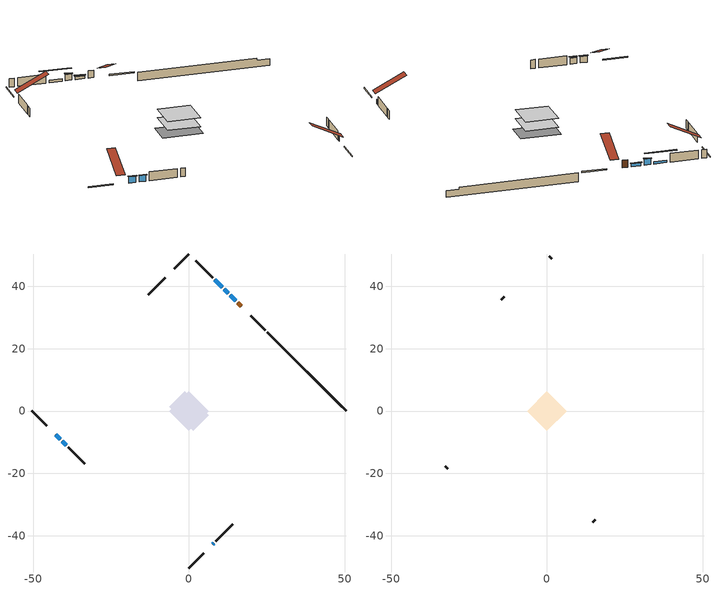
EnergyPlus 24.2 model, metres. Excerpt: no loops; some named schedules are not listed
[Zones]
conditioned space
 floor adiabatic (AdiabaticFloorConstruction): -6.26,0 0,6.26 6.26,0 0,-6.26 z0.61
 floor foundation (Slab1 construction): -6.3,1.39 -1.39,6.3 6.3,-1.39 1.39,-6.3 z-1.83
 wall outside (RimJoist1 construction): 0,-50.35 4.73,-45.62 / -50.35,0 -45.62,-4.73 / 0,50.35 -4.73,45.62 / 24.47,25.87 19.74,30.6 z0.61:0.91
 wall outside (AdiabaticWallConstruction 1): 16.78,33.57 15.7,34.65 z0.61:2.64
 wall outside (AdiabaticWallConstruction): 7.69,-42.65 7.97,-42.37 z0.61:1.83; 15.04,35.3 13.21,37.14 z0.61:1.42; 12.55,37.79 11.35,39 / -42.65,-7.7 -41.25,-9.1 / -40.59,-9.75 -39.35,-10.99 z0.61:2.31; 10.69,39.65 8.22,42.13 z0.61:1.27
 wall outside (Wall1 construction): 8.63,-41.72 13.96,-36.38 / -38.7,-11.65 -33.36,-16.98 / -7.7,42.65 -13.03,37.32 / 7.56,42.79 2.23,48.12 z0.61:3.05
 wall foundation (FoundationWall1 construction): 25.13,25.22,-1.83 25.13,25.22,0.61 47.82,2.52,0.61 47.82,2.52,-0.04 50.35,0,-0.04 50.35,0,-1.83
 window (WindowConstruction 4): 7.7,-42.65 7.97,-42.38 z0.61:1.83
 window (WindowConstruction): 15.04,35.3 13.21,37.14 z0.61:1.42
 window (WindowConstruction 1): 12.55,37.79 11.35,39 z0.61:2.31
 window (WindowConstruction 2): -42.65,-7.7 -41.25,-9.1 z0.61:2.31
 window (WindowConstruction 3): -40.59,-9.75 -39.35,-10.99 z0.61:2.31
 window (WindowConstruction 5): 10.69,39.65 8.22,42.13 z0.61:1.27
 door (Door): 16.78,33.57 15.7,34.65 z0.61:2.64
 ceiling adiabatic (AdiabaticFloorConstruction): 0,-6.26 6.26,0 0,6.26 -6.26,0 z0.61
attic - vented
 floor to conditioned space (Floor1 construction Reversed): -6.26,0 0,6.26 6.26,0 0,-6.26 z3.05
 wall outside (Wall2 construction): 14.62,-35.73 15.53,-34.81 / -32.7,-17.64 -31.79,-18.55 / -13.69,36.66 -14.6,35.75 / 1.57,48.78 0.66,49.69 z0.61:3.05
 roof outside (Roof1 construction): 7.04,-43.31,3.05 1.12,-37.39,7.23 -0.53,-39.04,7.23 5.38,-44.96,3.05; -43.31,-7.04,3.05 -37.39,-1.12,7.23 -39.04,0.53,7.23 -44.96,-5.38,3.05; -7.04,43.31,3.05 -1.12,37.39,7.23 0.53,39.04,7.23 -5.38,44.96,3.05; 17.43,32.91,3.05 11.51,26.99,7.23 13.17,25.34,7.23 19.09,31.26,3.05
shading: 13.07,37.28 15.18,35.16 15.47,35.45 13.36,37.57 z1.62; 11.21,39.14 12.7,37.65 12.99,37.94 11.5,39.43 z2.51; -41.11,-9.24 -42.79,-7.55 -43.08,-7.84 -41.4,-9.53 z2.51; -39.21,-11.14 -40.73,-9.61 -41.03,-9.9 -39.5,-11.43 z2.51; 6.35,43.99 12.56,37.79 12.85,38.08 6.64,44.29 z3.91
[Building]
Building 1: Terrain=Suburbs
[Site:Location]
Quebec Intl AP_QC: Latitude {deg}=46.8; Longitude {deg}=-71.38; Time Zone {hr}=-5; Elevation {m}=74; Keep Site Location Information=Yes
[Site:GroundTemperature:Shallow]
0.0108218, -2.24938, -2.43038, -1.3578, 2.94801, 7.23376, 10.9493, 13.303, 13.5029, 11.5886, 7.96783, 3.81355
[Site:WaterMainsTemperature]
Calculation Method=Schedule; Temperature Schedule=mains temperature schedule
[Material] Roughness=Rough; Thermal Absorptance=0.9
Name | Thickness {m} | Conductivity {W/m-K} | Density {kg/m3} | Specific Heat {J/kg-K} | Solar Absorptance | Visible Absorptance
asphalt or fiberglass shingles | 0.00635 | 0.162714 | 1121.4 | 1465.45 | 0.4 | 0.4
ceiling loosefill ins | 0.254 | 0.0480833 | 16.02 | 1046.75 | 0.7 | 0.7
ceiling stud and cavity | 0.1397 | 0.0850345 | 65.682 | 1177.47 | 0.7 | 0.7
concrete 4.0 in. | 0.1016 | 1.803125 | 2242.8 | 837.4 | 0.7 | 0.7
concrete 8.0 in. | 0.2032 | 1.803125 | 2242.8 | 837.4 | 0.7 | 0.7
door material | 0.04445 | 0.053851 | 512.64 | 1214.23 | 0.7 | 0.7
exterior vertical ins | 0.0392557 | 0.029427 | 32.04 | 1214.23 | 0.7 | 0.7
floor covering | 0.0127 | 0.0433444 | 54.468 | 1339.84 | 0.6 | 0.6
floor rigid ins; wall rigid ins | 0.512978 | 0.029427 | 32.04 | 1214.23 | 0.7 | 0.7
floor stud and cavity | 0.1397 | 1.75129 | 37.0049 | 1207.88 | 0.7 | 0.7
furniture material conditioned space 1 | 0.1524 | 0.115458 | 640.8 | 1214.23 | 0.6 | 0.6
gypsum board | 0.0127 | 0.160291 | 801 | 837.4 | 0.6 | 0.6
gypsum board 1 | 0.0127 | 0.160291 | 801 | 837.4 | 0.7 | 0.7
osb sheathing 0.5 in. | 0.0127 | 0.115458 | 512.64 | 1214.23 | 0.7 | 0.7
osb sheathing 0.75 in. | 0.01905 | 0.115458 | 512.64 | 1214.23 | 0.7 | 0.7
osb sheathing 2.0 in. | 0.0508 | 0.115458 | 512.64 | 1214.23 | 0.7 | 0.7
rim joist stud and cavity | 0.0508 | 0.0420199 | 125.044 | 1163.47 | 0.6 | 0.6
wall stud and cavity | 0.1397 | 0.081123 | 139.0536 | 1170.24 | 0.7 | 0.7
wall stud and cavity 1 | 0.0889 | 6.9971 | 50.32683 | 1063.81 | 0.6 | 0.6
wall stud and cavity 2 | 0.0889 | 0.380278 | 52.3479 | 1209.89 | 0.7 | 0.7
wall stud and cavity 3 | 0.0889 | 0.391764 | 83.0341 | 1211.67 | 0.7 | 0.7
wood siding | 0.0254 | 0.102417 | 544.68 | 1172.36 | 0.4 | 0.4
wood siding 1 | 0.00254 | 0.102417 | 544.68 | 1172.36 | 0.4 | 0.4
wood siding 2; wood siding 3; wood siding 4 | 0.0254 | 0.102417 | 544.68 | 1172.36 | 0.7 | 0.7
[WindowMaterial:SimpleGlazingSystem]
Name | U-Factor {W/m2-K} | Solar Heat Gain Coefficient
WindowMaterial | 2.773703 | 0.54
WindowMaterial 1 | 2.79301 | 0.64
WindowMaterial 2 | 2.78676 | 0.6
WindowMaterial 3 | 2.79301 | 0.65
WindowMaterial 4 | 2.992306 | 0.59
WindowMaterial 5 | 2.77484 | 0.54
[Construction]
AdiabaticFloorConstruction: floor stud and cavity, floor rigid ins, osb sheathing 0.75 in., floor covering
AdiabaticWallConstruction: wood siding 3, wall rigid ins, wall stud and cavity 2, gypsum board
AdiabaticWallConstruction 1: wood siding 4, wall rigid ins, wall stud and cavity 2, gypsum board
Door: door material
Floor1 construction Reversed: gypsum board, ceiling stud and cavity, ceiling loosefill ins
FoundationWall1 construction: concrete 8.0 in., gypsum board 1
furniture construction conditioned space 1: furniture material conditioned space 1
PartitionWallConstruction: gypsum board, wall stud and cavity 3, gypsum board
RimJoist1 construction: wood siding 2, osb sheathing 2.0 in., rim joist stud and cavity
Roof1 construction: asphalt or fiberglass shingles
Slab1 construction: concrete 4.0 in.
Wall1 construction: wood siding, osb sheathing 0.5 in., wall stud and cavity, gypsum board
Wall2 construction: wood siding 1, wall stud and cavity 1
WindowConstruction: WindowMaterial
WindowConstruction 1: WindowMaterial 1
WindowConstruction 2: WindowMaterial 2
WindowConstruction 3: WindowMaterial 3
WindowConstruction 4: WindowMaterial 4
WindowConstruction 5: WindowMaterial 5
[Zone] Multiplier=1; Part of Total Floor Area=Yes
Name | Volume {m3}
attic - vented | 51.6622
conditioned space | 390.8
[Space]
Name | Zone | Volume {m3}
attic - vented 1 | attic - vented | 51.6622
conditioned space 1 | conditioned space | 390.8
[ZoneInfiltration:EffectiveLeakageArea]
infil attic - vented 1: Zone or Space=attic - vented 1; Schedule=Always On Discrete; Effective Air Leakage Area {cm2}=2891.82; Stack Coefficient=0.000460568; Wind Coefficient=1.45e-05
[ZoneMixing]
whole house fan mix: Zone or Space=attic - vented; Schedule=Always On Continuous; Design Flow Rate Calculation Method=Flow/Zone; Design Flow Rate {m3/s}=0; Source Zone or Space=conditioned space
[SurfaceProperty:ExposedFoundationPerimeter]
Slab1: Exposed Perimeter Calculation Method=TotalExposedPerimeter; Total Exposed Perimeter {m}=35.663
[InternalMass] Zone or ZoneList=conditioned space; Space or SpaceList=conditioned space 1
Name | Construction | Surface Area {m2}
furniture mass conditioned space 1 | furniture construction conditioned space 1 | 61.604
partition wall mass | PartitionWallConstruction | 154.01
[Lights]
interior lighting: Zone or ZoneList or Space or SpaceList=conditioned space 1; Schedule=interior lighting schedule; Design Level Calculation Method=LightingLevel; Lighting Level {W}=343.2; Return Air Fraction=0; Fraction Radiant=0.6; Fraction Visible=0.2; Fraction Replaceable=1
[People]
occupants: Zone or ZoneList or Space or SpaceList=conditioned space 1; Number of People Schedule=occupants schedule; Number of People Calculation Method=People; Number of People=3; Fraction Radiant=0.314171; Sensible Heat Fraction=0.56303; Activity Level Schedule=occupants activity schedule; Carbon Dioxide Generation Rate {m3/s-W}=0; Enable ASHRAE 55 Comfort Warnings=No; Mean Radiant Temperature Calculation Type=EnclosureAveraged
[ElectricEquipment] Zone or ZoneList or Space or SpaceList=conditioned space 1; Design Level Calculation Method=EquipmentLevel
Name | Schedule | Design Level {W} | Fraction Latent | Fraction Radiant | Fraction Lost
clothes dryer | clothes dryer schedule | 140.772 | 0.015 | 0.081 | 0.85
clothes washer | clothes washer schedule | 32.1985 | 0.03 | 0.162 | 0.7
cooking range | cooking range schedule | 215.147 | 0.08 | 0.432 | 0.2
dishwasher | dishwasher schedule | 66.8632 | 0.3 | 0.18 | 0.4
fridge | fridge schedule | 72.9452 | 0 | 0.6 | 0
mech vent house fan | mech vent house fan schedule | 0 | 0 | 0 | 1
mech vent house fan cfis | mech vent house fan cfis schedule | 0 | 0 | 0 | 0
mech vent range fan 0 | mech vent range fan 0 schedule | 57 | 0 | 0 | 1
misc plug loads | misc plug loads schedule | 494.7 | 0.045 | 0.513 | 0.1
whole house fan | Always On Discrete | 0 | 0 | 0 | 1
[OtherEquipment] Zone or ZoneList or Space or SpaceList=conditioned space 1; Design Level Calculation Method=EquipmentLevel
Name | Fuel Type | Schedule | Design Level {W} | Fraction Latent | Fraction Radiant | Fraction Lost
clothes dryer 1 | Electricity | clothes dryer schedule | 0 | 0.015 | 0.081 | 0.85
cooking range 1 | Electricity | cooking range schedule | 0 | 0.08 | 0.432 | 0.2
general water use latent | None | general water use schedule | 62.594 | 1 | 0 | 0
general water use sensible | None | general water use schedule | -61.6891 | 0 | 0.6 | 0
mech vent house fan latent load | None | Always On Discrete | 0 | 1 | 0 | 0
mech vent house fan sensible load | None | Always On Discrete | 0 | 0 | 0 | 0
water heater energy adjustment1 | Electricity | Always On Discrete | 0.01 | 0 | 0 | 1
[ZoneInfiltration:DesignFlowRate] Zone or ZoneList or Space or SpaceList=conditioned space 1; Schedule=Always On Discrete; Design Flow Rate Calculation Method=Flow/Zone; Design Flow Rate {m3/s}=0
infil flow; natural vent flow; whole house fan flow
[AvailabilityManager:Scheduled]
central ac airloop Availability Manager: Schedule=Always On Discrete
[Foundation:Kiva]
Foundation Kiva 1: Initial Indoor Air Temperature {C}=18; Wall Height Above Grade {m}=0.609996; Wall Depth Below Slab {m}=0.2032; Custom Block Material Name 1=exterior vertical ins; Custom Block Depth 1 {m}=2.43998; Custom Block X Position 1 {m}=0.2159; Custom Block Z Position 1 {m}=0
[Foundation:Kiva:Settings]
Soil Conductivity {W/m-K}=0.849921; Soil Density {kg/m3}=1842.3; Soil Specific Heat {J/kg-K}=418.7; Ground Solar Absorptivity=0.9; Ground Thermal Absorptivity=0.9; Ground Surface Roughness {m}=0.03; Far-Field Width {m}=40; Deep-Ground Boundary Condition=ZeroFlux; Deep-Ground Depth {m}=40; Minimum Cell Dimension {m}=0.2; Maximum Cell Growth Coefficient=3; Simulation Timestep=Timestep
[Exterior:Lights]
exterior lighting: Schedule=exterior lighting schedule; Design Level {W}=75.6
[EnergyManagementSystem:GlobalVariable]
central_ac_airloop_Fan_RTF
infil_program_Qfan
infil_program_Qinf
natural_vent_program_Qnv
natural_vent_program_Qwhf
[EnergyManagementSystem:Sensor]
Name | Output:Variable or Output:Meter Index Key | Output:Variable or Output:Meter
airflow_gain | infil flow | Infiltration Sensible Heat Gain Energy
airflow_gain_1 | natural vent flow | Infiltration Sensible Heat Gain Energy
airflow_gain_2 | whole house fan flow | Infiltration Sensible Heat Gain Energy
airflow_loss | infil flow | Infiltration Sensible Heat Loss Energy
airflow_loss_1 | natural vent flow | Infiltration Sensible Heat Loss Energy
airflow_loss_2 | whole house fan flow | Infiltration Sensible Heat Loss Energy
clg_load_cond |  | Cooling:EnergyTransfer:Zone:CONDITIONED SPACE
clg_sp_s; clg_sp_s_1 | cooling setpoint | Schedule Value
clothes_dryer_exhaust_0_sch_s | clothes dryer exhaust 0 schedule | Schedule Value
cool_season | cooling season schedule | Schedule Value
htg_load_cond |  | Heating:EnergyTransfer:Zone:CONDITIONED SPACE
htg_sp_s; htg_sp_s_1 | heating setpoint | Schedule Value
ig_ee_conv | clothes dryer | Electric Equipment Convective Heating Energy
ig_ee_conv_2 | cooking range | Electric Equipment Convective Heating Energy
ig_ee_conv_4 | fridge | Electric Equipment Convective Heating Energy
ig_ee_conv_5 | misc plug loads | Electric Equipment Convective Heating Energy
ig_ee_conv_6 | whole house fan | Electric Equipment Convective Heating Energy
ig_ee_rad | clothes dryer | Electric Equipment Radiant Heating Energy
ig_ee_rad_2 | cooking range | Electric Equipment Radiant Heating Energy
ig_ee_rad_4 | fridge | Electric Equipment Radiant Heating Energy
ig_ee_rad_5 | misc plug loads | Electric Equipment Radiant Heating Energy
ig_ee_rad_6 | whole house fan | Electric Equipment Radiant Heating Energy
ig_lgt_conv | interior lighting | Lights Convective Heating Energy
ig_lgt_rad | interior lighting | Lights Radiant Heating Energy
ig_lgt_vis | interior lighting | Lights Visible Radiation Heating Energy
ig_oe_conv | clothes dryer 1 | Other Equipment Convective Heating Energy
ig_oe_conv_1 | cooking range 1 | Other Equipment Convective Heating Energy
ig_oe_conv_2 | general water use latent | Other Equipment Convective Heating Energy
ig_oe_conv_3 | general water use sensible | Other Equipment Convective Heating Energy
ig_oe_conv_4 | water heater energy adjustment1 | Other Equipment Convective Heating Energy
ig_oe_rad | clothes dryer 1 | Other Equipment Radiant Heating Energy
ig_oe_rad_1 | cooking range 1 | Other Equipment Radiant Heating Energy
ig_oe_rad_2 | general water use latent | Other Equipment Radiant Heating Energy
ig_oe_rad_3 | general water use sensible | Other Equipment Radiant Heating Energy
ig_oe_rad_4 | water heater energy adjustment1 | Other Equipment Radiant Heating Energy
ig_ppl_conv | occupants | People Convective Heating Energy
ig_ppl_rad | occupants | People Radiant Heating Energy
im_conv | furniture mass conditioned space 1 | Surface Inside Face Convection Heat Gain Energy
im_conv_1 | partition wall mass | Surface Inside Face Convection Heat Gain Energy
im_ig | furniture mass conditioned space 1 | Surface Inside Face Internal Gains Radiation Heat Gain Energy
im_ig_1 | partition wall mass | Surface Inside Face Internal Gains Radiation Heat Gain Energy
im_lgt | furniture mass conditioned space 1 | Surface Inside Face Lights Radiation Heat Gain Energy
im_lgt_1 | partition wall mass | Surface Inside Face Lights Radiation Heat Gain Energy
im_sol | furniture mass conditioned space 1 | Surface Inside Face Solar Radiation Heat Gain Energy
im_sol_1 | partition wall mass | Surface Inside Face Solar Radiation Heat Gain Energy
im_surf | furniture mass conditioned space 1 | Surface Inside Face Net Surface Thermal Radiation Heat Gain Energy
im_surf_1 | partition wall mass | Surface Inside Face Net Surface Thermal Radiation Heat Gain Energy
mech_vent_range_fan_0_sch_s | mech vent range fan 0 schedule | Schedule Value
mv_conv | mech vent house fan | Electric Equipment Convective Heating Energy
mv_conv_1 | mech vent house fan cfis | Electric Equipment Convective Heating Energy
mv_conv_2 | mech vent range fan 0 | Electric Equipment Convective Heating Energy
mv_conv_3 | mech vent house fan latent load | Other Equipment Convective Heating Energy
mv_conv_4 | mech vent house fan sensible load | Other Equipment Convective Heating Energy
mv_rad | mech vent house fan | Electric Equipment Radiant Heating Energy
mv_rad_1 | mech vent house fan cfis | Electric Equipment Radiant Heating Energy
mv_rad_2 | mech vent range fan 0 | Electric Equipment Radiant Heating Energy
mv_rad_3 | mech vent house fan latent load | Other Equipment Radiant Heating Energy
mv_rad_4 | mech vent house fan sensible load | Other Equipment Radiant Heating Energy
natural_vent_s | natural vent schedule | Schedule Value
out_pb_s |  | Site Outdoor Air Barometric Pressure
out_wt_s |  | Site Outdoor Air Humidity Ratio
site_vw_s |  | Site Wind Speed
ss_back_out | Window1 | Surface Window Shortwave from Zone Back Out Window Heat Transfer Rate
ss_back_out_1 | Window2 | Surface Window Shortwave from Zone Back Out Window Heat Transfer Rate
ss_back_out_2 | Window5 | Surface Window Shortwave from Zone Back Out Window Heat Transfer Rate
ss_back_out_3 | Window6 | Surface Window Shortwave from Zone Back Out Window Heat Transfer Rate
ss_back_out_4 | Window8 | Surface Window Shortwave from Zone Back Out Window Heat Transfer Rate
ss_back_out_5 | Window9 | Surface Window Shortwave from Zone Back Out Window Heat Transfer Rate
ss_conv | Door1 | Surface Inside Face Convection Heat Gain Energy
ss_conv_1 | Window1 | Surface Inside Face Convection Heat Gain Energy
ss_conv_2 | Window2 | Surface Inside Face Convection Heat Gain Energy
ss_conv_3 | Window5 | Surface Inside Face Convection Heat Gain Energy
ss_conv_4 | Window6 | Surface Inside Face Convection Heat Gain Energy
ss_conv_5 | Window8 | Surface Inside Face Convection Heat Gain Energy
ss_conv_6 | Window9 | Surface Inside Face Convection Heat Gain Energy
ss_ig | Door1 | Surface Inside Face Internal Gains Radiation Heat Gain Energy
ss_ig_1 | Window1 | Surface Inside Face Internal Gains Radiation Heat Gain Energy
ss_ig_2 | Window2 | Surface Inside Face Internal Gains Radiation Heat Gain Energy
ss_ig_3 | Window5 | Surface Inside Face Internal Gains Radiation Heat Gain Energy
ss_ig_4 | Window6 | Surface Inside Face Internal Gains Radiation Heat Gain Energy
ss_ig_5 | Window8 | Surface Inside Face Internal Gains Radiation Heat Gain Energy
ss_ig_6 | Window9 | Surface Inside Face Internal Gains Radiation Heat Gain Energy
ss_lgt | Door1 | Surface Inside Face Lights Radiation Heat Gain Energy
ss_sol | Door1 | Surface Inside Face Solar Radiation Heat Gain Energy
ss_surf | Door1 | Surface Inside Face Net Surface Thermal Radiation Heat Gain Energy
ss_surf_1 | Window1 | Surface Inside Face Net Surface Thermal Radiation Heat Gain Energy
ss_surf_2 | Window2 | Surface Inside Face Net Surface Thermal Radiation Heat Gain Energy
ss_surf_3 | Window5 | Surface Inside Face Net Surface Thermal Radiation Heat Gain Energy
ss_surf_4 | Window6 | Surface Inside Face Net Surface Thermal Radiation Heat Gain Energy
ss_surf_5 | Window8 | Surface Inside Face Net Surface Thermal Radiation Heat Gain Energy
ss_surf_6 | Window9 | Surface Inside Face Net Surface Thermal Radiation Heat Gain Energy
ss_trans_in | Window1 | Surface Window Transmitted Solar Radiation Rate
ss_trans_in_1 | Window2 | Surface Window Transmitted Solar Radiation Rate
ss_trans_in_2 | Window5 | Surface Window Transmitted Solar Radiation Rate
ss_trans_in_3 | Window6 | Surface Window Transmitted Solar Radiation Rate
ss_trans_in_4 | Window8 | Surface Window Transmitted Solar Radiation Rate
ss_trans_in_5 | Window9 | Surface Window Transmitted Solar Radiation Rate
ss_trans_out | Window1 | Surface Inside Face Initial Transmitted Diffuse Transmitted Out Window Solar Radiation Rate
ss_trans_out_1 | Window2 | Surface Inside Face Initial Transmitted Diffuse Transmitted Out Window Solar Radiation Rate
ss_trans_out_2 | Window5 | Surface Inside Face Initial Transmitted Diffuse Transmitted Out Window Solar Radiation Rate
ss_trans_out_3 | Window6 | Surface Inside Face Initial Transmitted Diffuse Transmitted Out Window Solar Radiation Rate
ss_trans_out_4 | Window8 | Surface Inside Face Initial Transmitted Diffuse Transmitted Out Window Solar Radiation Rate
ss_trans_out_5 | Window9 | Surface Inside Face Initial Transmitted Diffuse Transmitted Out Window Solar Radiation Rate
s_conv | Floor1 | Surface Inside Face Convection Heat Gain Energy
s_conv_1 | FoundationWall1 | Surface Inside Face Convection Heat Gain Energy
s_conv_10 | Wall1:225 | Surface Inside Face Convection Heat Gain Energy
s_conv_11 | Wall1:315 | Surface Inside Face Convection Heat Gain Energy
s_conv_12 | Wall1:45 | Surface Inside Face Convection Heat Gain Energy
s_conv_2 | inferred conditioned ceiling | Surface Inside Face Convection Heat Gain Energy
s_conv_3 | inferred conditioned floor | Surface Inside Face Convection Heat Gain Energy
s_conv_4 | RimJoist1:135 | Surface Inside Face Convection Heat Gain Energy
s_conv_5 | RimJoist1:225 | Surface Inside Face Convection Heat Gain Energy
s_conv_6 | RimJoist1:315 | Surface Inside Face Convection Heat Gain Energy
s_conv_7 | RimJoist1:45 | Surface Inside Face Convection Heat Gain Energy
s_conv_8 | Slab1 | Surface Inside Face Convection Heat Gain Energy
s_conv_9 | Wall1:135 | Surface Inside Face Convection Heat Gain Energy
s_ig | Floor1 | Surface Inside Face Internal Gains Radiation Heat Gain Energy
s_ig_1 | FoundationWall1 | Surface Inside Face Internal Gains Radiation Heat Gain Energy
s_ig_10 | Wall1:225 | Surface Inside Face Internal Gains Radiation Heat Gain Energy
s_ig_11 | Wall1:315 | Surface Inside Face Internal Gains Radiation Heat Gain Energy
s_ig_12 | Wall1:45 | Surface Inside Face Internal Gains Radiation Heat Gain Energy
s_ig_2 | inferred conditioned ceiling | Surface Inside Face Internal Gains Radiation Heat Gain Energy
s_ig_3 | inferred conditioned floor | Surface Inside Face Internal Gains Radiation Heat Gain Energy
s_ig_4 | RimJoist1:135 | Surface Inside Face Internal Gains Radiation Heat Gain Energy
s_ig_5 | RimJoist1:225 | Surface Inside Face Internal Gains Radiation Heat Gain Energy
s_ig_6 | RimJoist1:315 | Surface Inside Face Internal Gains Radiation Heat Gain Energy
s_ig_7 | RimJoist1:45 | Surface Inside Face Internal Gains Radiation Heat Gain Energy
s_ig_8 | Slab1 | Surface Inside Face Internal Gains Radiation Heat Gain Energy
s_ig_9 | Wall1:135 | Surface Inside Face Internal Gains Radiation Heat Gain Energy
s_lgt | Floor1 | Surface Inside Face Lights Radiation Heat Gain Energy
s_lgt_1 | FoundationWall1 | Surface Inside Face Lights Radiation Heat Gain Energy
s_lgt_10 | Wall1:225 | Surface Inside Face Lights Radiation Heat Gain Energy
s_lgt_11 | Wall1:315 | Surface Inside Face Lights Radiation Heat Gain Energy
s_lgt_12 | Wall1:45 | Surface Inside Face Lights Radiation Heat Gain Energy
s_lgt_2 | inferred conditioned ceiling | Surface Inside Face Lights Radiation Heat Gain Energy
s_lgt_3 | inferred conditioned floor | Surface Inside Face Lights Radiation Heat Gain Energy
s_lgt_4 | RimJoist1:135 | Surface Inside Face Lights Radiation Heat Gain Energy
s_lgt_5 | RimJoist1:225 | Surface Inside Face Lights Radiation Heat Gain Energy
s_lgt_6 | RimJoist1:315 | Surface Inside Face Lights Radiation Heat Gain Energy
s_lgt_7 | RimJoist1:45 | Surface Inside Face Lights Radiation Heat Gain Energy
s_lgt_8 | Slab1 | Surface Inside Face Lights Radiation Heat Gain Energy
s_lgt_9 | Wall1:135 | Surface Inside Face Lights Radiation Heat Gain Energy
s_sol | Floor1 | Surface Inside Face Solar Radiation Heat Gain Energy
s_sol_1 | FoundationWall1 | Surface Inside Face Solar Radiation Heat Gain Energy
s_sol_10 | Wall1:225 | Surface Inside Face Solar Radiation Heat Gain Energy
s_sol_11 | Wall1:315 | Surface Inside Face Solar Radiation Heat Gain Energy
s_sol_12 | Wall1:45 | Surface Inside Face Solar Radiation Heat Gain Energy
s_sol_2 | inferred conditioned ceiling | Surface Inside Face Solar Radiation Heat Gain Energy
s_sol_3 | inferred conditioned floor | Surface Inside Face Solar Radiation Heat Gain Energy
s_sol_4 | RimJoist1:135 | Surface Inside Face Solar Radiation Heat Gain Energy
s_sol_5 | RimJoist1:225 | Surface Inside Face Solar Radiation Heat Gain Energy
s_sol_6 | RimJoist1:315 | Surface Inside Face Solar Radiation Heat Gain Energy
s_sol_7 | RimJoist1:45 | Surface Inside Face Solar Radiation Heat Gain Energy
s_sol_8 | Slab1 | Surface Inside Face Solar Radiation Heat Gain Energy
s_sol_9 | Wall1:135 | Surface Inside Face Solar Radiation Heat Gain Energy
s_surf | Floor1 | Surface Inside Face Net Surface Thermal Radiation Heat Gain Energy
s_surf_1 | FoundationWall1 | Surface Inside Face Net Surface Thermal Radiation Heat Gain Energy
s_surf_10 | Wall1:225 | Surface Inside Face Net Surface Thermal Radiation Heat Gain Energy
s_surf_11 | Wall1:315 | Surface Inside Face Net Surface Thermal Radiation Heat Gain Energy
s_surf_12 | Wall1:45 | Surface Inside Face Net Surface Thermal Radiation Heat Gain Energy
s_surf_2 | inferred conditioned ceiling | Surface Inside Face Net Surface Thermal Radiation Heat Gain Energy
s_surf_3 | inferred conditioned floor | Surface Inside Face Net Surface Thermal Radiation Heat Gain Energy
s_surf_4 | RimJoist1:135 | Surface Inside Face Net Surface Thermal Radiation Heat Gain Energy
s_surf_5 | RimJoist1:225 | Surface Inside Face Net Surface Thermal Radiation Heat Gain Energy
s_surf_6 | RimJoist1:315 | Surface Inside Face Net Surface Thermal Radiation Heat Gain Energy
s_surf_7 | RimJoist1:45 | Surface Inside Face Net Surface Thermal Radiation Heat Gain Energy
s_surf_8 | Slab1 | Surface Inside Face Net Surface Thermal Radiation Heat Gain Energy
s_surf_9 | Wall1:135 | Surface Inside Face Net Surface Thermal Radiation Heat Gain Energy
[EnergyManagementSystem:Actuator]
Name | Actuated Component Unique | Actuated Component Type | Actuated Component Control Type
fridge_schedule_act | fridge schedule | Schedule:Constant | Schedule Value
infil_flow_act | infil flow | Zone Infiltration | Air Exchange Flow Rate
mech_vent_house_fan_cfis_act | mech vent house fan cfis | ElectricEquipment | Electricity Rate
mech_vent_house_fan_latent_load_act | mech vent house fan latent load | OtherEquipment | Power Level
mech_vent_house_fan_sensible_load_act | mech vent house fan sensible load | OtherEquipment | Power Level
natural_vent_flow_act | natural vent flow | Zone Infiltration | Air Exchange Flow Rate
water_heater_ec_adj_act | water heater energy adjustment1 | OtherEquipment | Power Level
whole_house_fan_act | whole house fan | ElectricEquipment | Electricity Rate
whole_house_fan_flow_act | whole house fan flow | Zone Infiltration | Air Exchange Flow Rate
whole_house_fan_mix_act | whole house fan mix | ZoneMixing | Air Exchange Flow Rate
